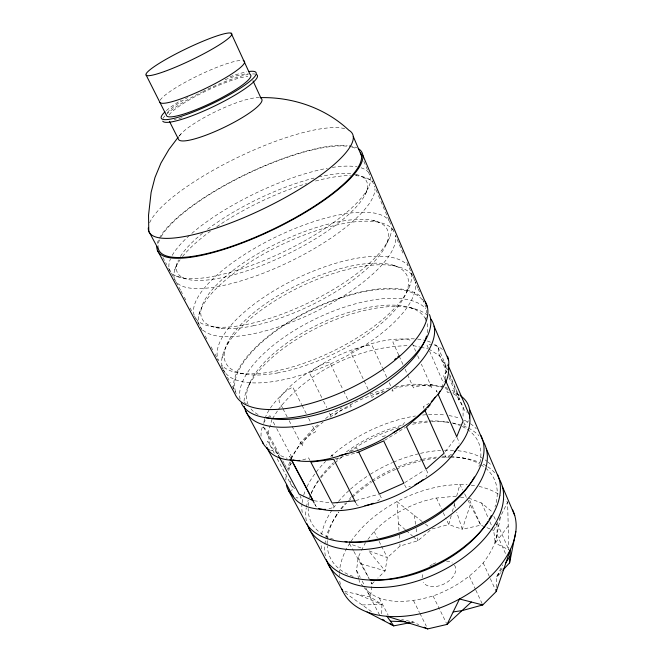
<?xml version="1.0" encoding="UTF-8"?>
<svg xmlns="http://www.w3.org/2000/svg" width="662" height="662" viewBox="0 0 662 662"><rect width="100%" height="100%" fill="white"/><g stroke="black" fill="none" stroke-linecap="round" stroke-linejoin="round"><path stroke-width="0.5" stroke-dasharray="3.31 2.48" d="M381.717 613.715L381.941 604.505L370.555 597L344.745 591.472M445.162 379.483L445.526 366.276L439.767 355.933L428.653 348.965L443.35 382.859M496.334 587.591L496.69 576.701L502.681 564.802M358.787 579.06L356.537 570.313L358.208 557.437L361.022 551.272M500.364 517.494L495.275 543.13L508.805 549.808L507.622 502.16A94.145 57.577 -25.7 0 0 505.015 499.371M288.731 470.616L291.255 460.256M291.479 459.312L291.942 457.434L300.581 442.688L313.68 428.206L319.225 423.738M451.252 515.615L448.762 524.561L431.649 529.021L417.912 540.746L400.03 546.034L387.32 557.636L385.127 570.884L377.828 578.108M452.353 511.635L454.819 502.764M456.681 496.07L459.875 484.584L462.713 490.087M496.624 523.716C499.272 538.231 491.643 551.727 483.194 562.907C469.648 578.116 452.129 589.023 433.08 595.982C411.11 602.362 380.956 606.706 364.042 587.566M470.277 504.783L462.275 529.286L448.762 524.561L446.643 519.984M174.818 269.724L177.226 263.104M198.939 314.673L201.364 308.327M227.347 344.554L229.499 339.209M222.06 357.77L224.509 351.679M248.945 385.267L251.138 380.187M441.537 387.56L444.359 381.279M365.25 194.396L368.304 187.66M361.427 550.387L365.474 542.625M386.567 243.782L389.653 237.41M508.217 525.942L495.275 543.13L493.703 530.428L507.622 502.16M406.956 290.999L410.068 284.974M335.535 516.939L337.438 513.588M272.479 418.715L277.866 410.266M278.404 409.422C308.666 370.687 359.243 346.416 408.313 345.68M500.364 573.284L496.69 576.701L503.36 566.457M445.319 451.658L456.126 437.508M367.94 539.431L374.096 531.454A75.063 45.852 -25.7 0 1 436.473 498.031L453.304 496.442L456.383 496.773M178.864 136.422L181.52 133.327M496.69 576.701L501.44 571.612M374.179 581.724L371.986 583.892L370.555 597L364.944 586.325M325.563 418.624L330.321 414.793L341.666 407.908M404.697 482.656L424.334 470.26M384.556 440.362L405.583 427.329M389.455 387.949L370.24 393.824L371.978 397.49A16.583 7.919 -25 0 1 382.802 391.863A73.159 36.683 -25.2 0 1 384.647 391.225M334.682 459.014L355.833 452.891M355.767 500.555L378.407 494.324M395.462 386.724L411.797 384.159L430.333 384.49L434.826 385.491M411.392 622.263L413.328 622.065L418.715 624.63M259.421 97.67L257.543 97.736A46.241 8.945 -25.7 0 0 213.23 112.797A46.241 8.945 -25.7 0 0 178.723 137.075M362.155 604.936L381.941 604.505L356.868 594.071M411.334 621.99L413.328 622.065L401.594 619.5M460.487 497.22L466.636 497.882M314.094 500.778L330.098 502.781M462.688 457.996L466.892 458.658M446.809 421.926L448.546 422.257M240.066 373.169L246.305 374.402M413.212 345.605L419.973 347.078M420.933 347.285L427.685 348.758M215.514 327.003L222.018 328.501M176.2 276.145L183.573 278.023M430.333 384.49L440.958 387.253M410.829 307.83L416.514 309.377M392.268 265.007L398.135 266.736M360.691 563.701L385.127 570.884L368.552 550.726L387.32 557.636L381.395 545.902M372.929 220.396L378.987 222.324M353.657 174.18L359.027 176.009M363.082 177.366L370.017 179.741M339.341 573.342A94.145 57.577 -25.7 0 1 349.503 543.709L362.834 548.624M468.688 498.097L481.622 503.012L491.171 511.023L492.073 512.81M490.012 528.93L480.778 525.181L462.275 529.286L456.747 512.256M490.931 529.302L493.703 530.428M280.68 455.663L287.159 458.402M448.207 390.15L445.791 388.511L447.471 392.384A17.493 8.73 -23.1 0 1 449.424 392.185M453.031 393.435L457.045 396.174L463.069 407.188L463.086 417.052M345.15 592.78L372.689 612.466M422.182 521.548L396.968 501.655L398.987 530.866M425.335 524.039L429.282 527.159M398.499 523.791L405.492 529.898M406.261 530.576L412.476 536.005M413.253 536.683L417.912 540.746L417.043 534.648M294.631 488.722L290.817 484.104L290.279 481.208M363.397 586.764L359.54 581.972L359.036 580.028M349.503 543.709L353.392 550.668M353.88 551.537L369.04 578.621M371.001 582.138L371.986 583.892L371.034 582.063M162.918 257.543L166.716 264.577M168.611 268.093L174.172 278.412M180.445 290.055L174.636 279.265A110.43 33.348 -25.7 0 0 280.862 265.834A110.43 33.348 -25.7 0 0 374.973 188.778M180.933 290.949L182.389 293.647M184.326 297.238L185.782 299.936M190.135 308.029L191.591 310.718M194.496 316.113L196.928 320.623M197.417 321.517L198.873 324.223M202.282 330.553L199.361 325.125A108.03 37.544 -25.7 0 1 278.512 246.19A108.03 37.544 -25.7 0 1 393.079 229.995M205.212 335.982L207.653 340.508M211.062 346.838L213.015 350.455M214.968 354.071L218.377 360.409A106.185 40.622 -25.7 0 1 292.985 280.258A106.185 40.622 -25.7 0 1 407.891 265.652M221.638 366.45L223.036 369.04A105.738 41.358 -25.7 0 1 301.475 286.199A105.738 41.358 -25.7 0 1 413.874 277.966M223.524 369.942L225.477 373.575M227.43 377.199L230.359 382.636M232.321 386.26L236.226 393.509M274.3 453.296L267.796 441.157A18.453 8.623 -28.2 0 0 266.339 445.236M277.212 458.733L292.861 487.911A18.006 9.251 -28.5 0 0 291.743 490.799M279.455 454.604L265.925 429.266A17.775 8.01 -27.9 0 1 263.286 426.088M282.79 460.851L284.213 463.524M284.693 464.418L286.596 467.984M263.567 427.098L277.974 454.058M299.919 495.656L301.16 497.981A18.006 9.251 -28.5 0 1 296.022 497.601M270.708 417.242L269.897 415.695A17.775 8.01 -27.9 0 0 268.325 417.027M274.796 424.971L271.941 419.559L268.019 433.188L269.93 445.145L277.908 454.488L275.74 450.433A18.453 8.623 -28.2 0 1 270.593 450.259M276.699 428.579L291.942 457.434M290.908 458.708L289.6 456.234A19.082 9.251 -27.8 0 0 291.652 459.138M314.665 503.947L315.633 505.776M356.537 570.313L360.269 577.429M362.139 580.988L364.481 585.431M367.261 591.563L380.642 617.017M358.208 557.437L369.131 578.414M379.367 598.266L388.18 615.18M309.94 460.396L308.633 457.881A19.082 9.251 -27.8 0 1 301.922 460.057M332.514 503.823L334.178 507.026A18.602 9.905 -28.1 0 1 328.302 508.921M282.525 407.941L279.107 401.371A17.212 7.547 -27.1 0 1 292.769 387.162L301.649 404.59M282.997 408.851L287.275 417.085M289.178 420.742L291.553 425.31M292.033 426.229L302.493 446.353A16.831 8.126 -27.3 0 1 315.534 431.856L311.363 423.663M464.6 493.761L467.438 499.272M467.91 500.191L480.778 525.181L469.524 499.967M302.112 405.5L306.274 413.676M308.591 418.219L310.9 422.761M332.432 456.739L331.571 455.034A19.471 9.682 -26.6 0 0 334.914 455.704M356.024 503.252L356.843 504.874A18.975 10.36 -26.8 0 0 360.194 505.702M374.096 531.454L377.29 537.776M379.111 541.384L380.94 545M413.535 600.699L419.476 612.524M419.931 613.434L426.336 626.169M493.86 516.385L495.648 519.96M321.757 397.572L309.948 373.848A16.922 7.323 -26.1 0 1 329.635 362.114L343.206 390.108M323.561 401.197L326.714 407.544M329.419 412.98L332.134 418.434M357.447 449.473L356.595 447.76A19.471 9.682 -26.6 0 1 350.413 451.807M379.798 494.87L381.411 498.155A18.975 10.36 -26.8 0 1 377.563 500.96M433.08 595.982L446.577 623.505M343.661 391.035L347.724 399.409M350.413 404.954L351.29 406.782A16.55 7.886 -26.2 0 0 334.062 415.868M404.631 484.849L405.814 487.323A19.008 10.402 -25 0 0 410.349 486.413M368.089 389.256L350.752 352.565A16.964 7.348 -25.1 0 1 372.209 345.705L382.471 367.998M469.383 576.271L475.407 589.221M475.837 590.148L482.722 604.944M436.473 498.031L441.554 509.012M443.25 512.669L446.221 519.074M426.419 470.003L427.95 473.313A19.008 10.402 -25 0 1 425.997 476.508M382.893 368.924L386.707 377.216M389.256 382.752L390.952 386.442M392.235 389.215L393.087 391.068A16.583 7.919 -25 0 0 391.672 390.803M483.194 562.907L489.905 577.694M490.327 578.613L495.788 590.628M398.789 355.204L392.839 341.956A17.32 7.63 -24.1 0 1 411.466 341.642M399.211 356.139L402.984 364.547M405.086 369.214L407.18 373.881M407.602 374.816L413.485 387.907A16.922 8.209 -23.9 0 1 432.005 388.296L421.363 364.125M423.986 408.346L423.208 406.609A19.19 9.367 -23.8 0 0 428.868 403.398M444.864 454.877L445.973 457.359A18.71 10.029 -23.6 0 0 452.096 453.735M497.121 534.565L505.842 554.392M412.161 343.222L415.662 351.166M417.697 355.792L419.733 360.418M481.622 503.012L488.283 518.139M489.954 521.921L492.867 528.541M497.361 523.617L508.805 549.808M437.185 392.161L436.432 390.439A19.19 9.367 -23.8 0 1 436.63 394.204M457.086 437.541L458.526 440.826A18.71 10.029 -23.6 0 1 459.031 443.383M428.306 348.154L426.899 344.927A17.915 8.126 -23.4 0 1 430.73 344.579M444.798 378.631L443.333 375.238A18.602 8.763 -23.3 0 0 447.09 371.034M463.789 422.613L464.84 425.054A18.147 9.4 -22.9 0 0 468.423 420.767M446.999 372.772L437.996 351.82A17.915 8.126 -23.4 0 0 432.452 344.645M449.01 377.456L458.733 400.105A17.493 8.73 -23.1 0 0 452.982 392.309M438.078 347.376L446.958 368.097M449.374 373.749L458.658 395.413M446.718 369.065L443.73 362.089A18.602 8.763 -23.3 0 1 447.264 363.959M449.515 375.577L464.782 411.185A18.147 9.4 -22.9 0 1 467.397 412.434M363.877 161.371L369.81 175.289M372.143 180.759L374.833 187.081M376.041 189.928L378.06 194.661M378.465 195.613L380.485 200.354M380.89 201.298L388.966 220.256M389.372 221.199L391.391 225.941M392.599 228.795L394.626 233.545M402.959 253.107L395.437 235.449A108.03 37.544 -25.7 0 1 310.106 314.285A108.03 37.544 -25.7 0 1 200.156 326.722M406.923 262.409L414.768 280.829M417.904 288.185L415.157 281.739A105.738 41.358 -25.7 0 1 332.291 363.115A105.738 41.358 -25.7 0 1 223.442 369.926M418.301 289.104L419.476 291.868M422.613 299.232L424.574 303.841M424.971 304.76L426.146 307.524M454.289 504.684L455.514 508.466M414.288 515.326L415.595 524.478M416.175 528.549L416.903 533.63M399.269 534.913L399.616 539.969M399.889 544.007L400.03 546.034M340.392 584.397A94.145 57.577 -25.7 0 1 339.523 579.366M339.325 576.279A94.145 57.577 -25.7 0 1 339.316 574.335M351.075 541.301A94.145 57.577 -25.7 0 1 467.19 484.799M471.278 485.172A94.145 57.577 -25.7 0 1 476.218 485.891M479.073 486.454A94.145 57.577 -25.7 0 1 500.505 495.59M325.373 555.923A95.593 55.831 -25.7 0 1 324.819 545.124M324.91 544.139A95.593 55.831 -25.7 0 1 338.903 512.165M341.385 508.995A95.593 55.831 -25.7 0 1 346.838 502.806M348.286 501.299A95.593 55.831 -25.7 0 1 351.729 497.932M352.441 497.27A95.593 55.831 -25.7 0 1 371.506 482.416M372.375 481.853A95.593 55.831 -25.7 0 1 395.76 469.358M396.679 468.961A95.593 55.831 -25.7 0 1 420.726 460.909M421.711 460.678A95.593 55.831 -25.7 0 1 435.72 458.104M441.744 457.483A95.593 55.831 -25.7 0 1 449.721 457.152M450.781 457.152A95.593 55.831 -25.7 0 1 479.718 462.49M483.21 464.128A95.593 55.831 -25.7 0 1 486.893 466.238M487.778 466.818A95.593 55.831 -25.7 0 1 494.729 472.742M454.504 565.207A17.849 11.362 -25.7 0 1 445.046 583.47A17.849 11.362 -25.7 0 1 423.159 582.179M422.116 577.827A17.849 11.362 -25.7 0 1 423.597 572.887M429.746 566.151A17.849 11.362 -25.7 0 1 432.029 564.661M432.824 564.214A17.849 11.362 -25.7 0 1 437.028 562.369M446.511 561.103A17.849 11.362 -25.7 0 1 452.336 563.056M485.602 468.1A90.909 52.761 -25.7 0 1 495.011 506.72M353.177 576.412A90.909 52.761 -25.7 0 1 327.235 545.993M327.152 543.957A90.909 52.761 -25.7 0 1 327.309 540.076M327.409 539.083A90.909 52.761 -25.7 0 1 338.505 511.991M340.822 508.805A90.909 52.761 -25.7 0 1 345.324 503.286M349.586 498.709A90.909 52.761 -25.7 0 1 350.926 497.361M351.621 496.682A90.909 52.761 -25.7 0 1 371.192 481.067M372.052 480.496A90.909 52.761 -25.7 0 1 394.494 468.406M398.185 466.851A90.909 52.761 -25.7 0 1 421.404 459.536M422.373 459.32A90.909 52.761 -25.7 0 1 436.49 457.086M442.423 456.664A90.909 52.761 -25.7 0 1 449.647 456.606M450.698 456.639A90.909 52.761 -25.7 0 1 479.933 464.161M480.794 464.674A90.909 52.761 -25.7 0 1 484.849 467.488M321.608 548.922A95.957 55.376 -25.7 0 1 320.946 543.014M321.641 534.259A95.957 55.376 -25.7 0 1 337.877 502.201M338.53 501.415A95.957 55.376 -25.7 0 1 349.735 489.83M350.463 489.168A95.957 55.376 -25.7 0 1 369.537 474.77M370.381 474.232A95.957 55.376 -25.7 0 1 392.508 462.556M393.435 462.159A95.957 55.376 -25.7 0 1 419.518 453.578M420.494 453.346A95.957 55.376 -25.7 0 1 440.594 450.392M444.483 450.21A95.957 55.376 -25.7 0 1 453.917 450.367M457.972 450.723A95.957 55.376 -25.7 0 1 487.182 461.397M487.985 462.035A95.957 55.376 -25.7 0 1 491.609 465.444M306.332 520.845A97.463 53.456 -25.7 0 1 306.233 508.011M306.398 507.042A97.463 53.456 -25.7 0 1 308.194 500.207M308.897 498.254A97.463 53.456 -25.7 0 1 309.593 496.508M311.19 492.975A97.463 53.456 -25.7 0 1 318.621 480.794M321.012 477.658A97.463 53.456 -25.7 0 1 334.277 463.582M335.013 462.92A97.463 53.456 -25.7 0 1 343.578 455.82M349.288 451.633A97.463 53.456 -25.7 0 1 399.136 427.602M412.592 424.251A97.463 53.456 -25.7 0 1 430.797 421.86M431.765 421.81A97.463 53.456 -25.7 0 1 448.29 422.348M452.204 422.927A97.463 53.456 -25.7 0 1 467.48 427.627M468.423 428.091A97.463 53.456 -25.7 0 1 478.899 435.679M462.283 426.56A92.697 50.486 -25.7 0 1 478.932 466.371M333.549 539.307A92.697 50.486 -25.7 0 1 308.202 508.449M308.351 505.636A92.697 50.486 -25.7 0 1 309.113 500.795M311.19 493.877A92.697 50.486 -25.7 0 1 319.349 478.792M320.474 477.219A92.697 50.486 -25.7 0 1 333.35 462.763M336.238 460.107A92.697 50.486 -25.7 0 1 339.275 457.483M346.483 451.815A92.697 50.486 -25.7 0 1 403.439 424.888M413.287 422.778A92.697 50.486 -25.7 0 1 427.404 421.09M429.448 420.991A92.697 50.486 -25.7 0 1 448.919 422.298M453.015 423.217A92.697 50.486 -25.7 0 1 459.676 425.409M302.236 512.57A97.844 52.96 -25.7 0 1 302.004 503.658M302.112 502.715A97.844 52.96 -25.7 0 1 303.477 495.987M303.767 495.011A97.844 52.96 -25.7 0 1 305.116 491.113M307.011 486.744A97.844 52.96 -25.7 0 1 325.638 461.381M330.71 456.557A97.844 52.96 -25.7 0 1 415.488 415.984M422.613 415.049A97.844 52.96 -25.7 0 1 427.561 414.635M428.529 414.577A97.844 52.96 -25.7 0 1 445.071 415.024M448.985 415.579A97.844 52.96 -25.7 0 1 459.867 418.367M464.261 420.163A97.844 52.96 -25.7 0 1 469.648 423.15M470.483 423.713A97.844 52.96 -25.7 0 1 476.301 428.777M393.907 388.47A73.159 36.683 -25.2 0 1 425.004 385.309A73.788 37.295 -24.9 0 1 444.128 387.096M445.087 387.369A73.788 37.295 -24.9 0 1 447.826 388.28M452.088 390.224A73.788 37.295 -24.9 0 1 457.053 393.725A74.616 38.131 -24.8 0 1 459.511 395.106M285.835 480.024A74.434 37.941 -26.6 0 1 286.489 474.182M289.683 462.026A73.631 37.138 -26.4 0 0 287.871 469.416A17.361 8.606 -28.2 0 1 292.389 462.481M291.081 458.65A73.631 37.138 -26.4 0 1 305.703 438.823A73.068 36.592 -26.1 0 1 323.147 422.066M329.966 417.192A73.068 36.592 -26.1 0 1 340.036 411.069A72.903 36.427 -25.7 0 1 382.802 391.863M442.456 349.478A76.444 35.516 -24.9 0 0 436.515 345.837A75.576 34.722 -25 0 0 433.395 343.652M414.404 338.878A75.576 34.722 -25 0 0 404.515 339.068A74.914 34.134 -25.3 0 0 361.841 346.838A74.641 33.894 -25.7 0 0 318.174 366.582A74.823 34.052 -26 0 0 282.624 394.113A75.41 34.573 -26.3 0 0 265.619 416.688M417.623 339.11A75.576 34.722 -25 0 1 423.713 340.045M427.395 341.029A75.576 34.722 -25 0 1 430.697 342.279M264.916 418.5A75.41 34.573 -26.3 0 0 263.509 423.763A17.775 8.01 -27.9 0 1 266.935 418.392M261.068 436.184A76.254 35.343 -26.5 0 1 262.475 426.527M244.046 401.255A103.537 44.826 -25.7 0 1 322.104 325.414A103.537 44.826 -25.7 0 1 427.445 315.311M427.247 323.644A98.481 42.219 -25.7 0 1 426.758 335.146M258.089 414.511A98.481 42.219 -25.7 0 1 250.029 407.767M248.167 404.565A98.481 42.219 -25.7 0 1 318.48 324.405A98.481 42.219 -25.7 0 1 425.492 318.885M240.083 399.169A103.967 44.155 -25.7 0 1 315.178 319.059A103.967 44.155 -25.7 0 1 425.889 308.798M411.441 273.538A106.185 40.622 -25.7 0 1 332.44 351.406A106.185 40.622 -25.7 0 1 221.662 365.316M426.56 310.246A104.455 43.394 -25.7 0 1 426.609 313.151M426.105 317.255A104.455 43.394 -25.7 0 1 425.302 320.474M246.421 403.762A104.455 43.394 -25.7 0 1 244.071 402.405M235.564 391.738A104.455 43.394 -25.7 0 1 312.406 309.485A104.455 43.394 -25.7 0 1 423.771 301.748M391.59 227.629A108.502 36.741 -25.7 0 1 303.378 305.24A108.502 36.741 -25.7 0 1 195.364 317.834M194.173 315.211A108.502 36.741 -25.7 0 1 275.682 237.087A108.502 36.741 -25.7 0 1 389.082 220.612M174.346 278.445A110.43 33.348 -25.7 0 1 180.114 259.744M182.497 256.583A110.43 33.348 -25.7 0 1 210.375 231.245M216.78 226.727A110.43 33.348 -25.7 0 1 306.672 183.54M315.534 181.007A110.43 33.348 -25.7 0 1 350.537 175.504M355.461 175.645A110.43 33.348 -25.7 0 1 372.35 181.785M356.098 174.478A105.043 31.222 -25.7 0 1 285.454 255.11A105.043 31.222 -25.7 0 1 178.517 259.901M180.387 256.492A105.043 31.222 -25.7 0 1 202.572 233.206M207.57 229.292A105.043 31.222 -25.7 0 1 314.02 178.07M318.679 176.944A105.043 31.222 -25.7 0 1 351.894 173.758M370.604 177.151A110.918 32.463 -25.7 0 1 263.186 260.853A110.918 32.463 -25.7 0 1 170.498 258.85M172.219 255.383A110.918 32.463 -25.7 0 1 188.935 235.937M191.823 233.396A110.918 32.463 -25.7 0 1 327.334 168.272M332.324 167.42A110.918 32.463 -25.7 0 1 357.132 166.841M361.113 167.809A110.918 32.463 -25.7 0 1 368.18 171.996M158.375 248.78A111.977 30.518 -25.7 0 1 160.742 237.451M161.214 236.607A111.977 30.518 -25.7 0 1 248.821 173.146A111.977 30.518 -25.7 0 1 350.728 146.799M351.77 147.047A111.977 30.518 -25.7 0 1 356.967 149.149M149.629 222.788A112.929 28.731 -25.7 0 1 238.006 157.275A112.929 28.731 -25.7 0 1 344.77 128.66M182.083 117.704A46.671 8.068 -25.7 0 1 178.07 118.705M176.299 119.069A46.671 8.068 -25.7 0 1 174.172 119.4M169.042 114.865A46.671 8.068 -25.7 0 1 205.518 91.273A46.671 8.068 -25.7 0 1 247.803 76.585M162.993 118.465A52.563 9.086 -25.7 0 1 164.896 115.9M166.344 114.427A52.563 9.086 -25.7 0 1 201.778 92.076M202.671 91.629A52.563 9.086 -25.7 0 1 247.927 74.516M252.52 73.954A52.563 9.086 -25.7 0 1 254.895 74.045M166.319 110.645A52.629 8.962 -25.7 0 1 181.322 100.078M229.88 76.767A52.629 8.962 -25.7 0 1 246.711 71.868M167.238 112.904A46.721 7.952 -25.7 0 1 187.685 97.496M225.097 79.663A46.721 7.952 -25.7 0 1 248.655 73.995M160.171 100.227A47.002 7.381 -25.7 0 1 198.55 75.41A47.002 7.381 -25.7 0 1 242.449 60.482M316.362 506.827A18.602 9.905 -28.1 0 1 315.178 504.593M404.457 422.447A19.504 9.723 -25.1 0 1 402.372 425.558M385.45 435.77A19.504 9.723 -25.1 0 1 381.618 436.572M233.603 388.486A105.788 43.957 -25.7 0 1 310.726 309.783A105.788 43.957 -25.7 0 1 421.52 297.13M157.283 243.442A113.401 30.915 -25.7 0 1 236.202 179.03A113.401 30.915 -25.7 0 1 347.211 145.475M349.428 145.723A113.401 30.915 -25.7 0 1 356.785 147.767M277.138 373.012A100.574 38.892 -25.7 0 0 408.181 279.19A100.574 38.892 -25.7 0 0 263.666 305.108A100.574 38.892 -25.7 0 0 277.138 373.012M253.174 325.795A102.759 35.235 -25.7 0 0 388.28 232.784A102.759 35.235 -25.7 0 0 242.458 263.534A102.759 35.235 -25.7 0 0 253.174 325.795"/><path stroke-width="0.99" d="M453.172 611.92L462.291 610.563L482.722 604.944L496.202 591.555L496.268 589.569M515.839 531.478L509.574 562.89L502.797 570.164M496.202 591.555L510.501 549.237L509.574 562.89L509.459 560.88M439.924 391.151L438.318 394.742L456.722 436.721L463.086 420.991L445.162 379.483M410.39 622.636L393.749 625.863L386.931 616.297L427.71 628.9L447.024 624.423L459.527 598.986L482.722 604.944M505.586 563.039L510.03 556.204M425.145 410.945L444.119 453.23L426.038 469.176L406.46 426.791L426.402 409.397M427.66 407.858L430.168 404.772M178.202 137.2L168.884 149.538L160.94 163.075L154.999 177.441L151.118 192.352L148.536 215.216L148.793 231.336L158.648 249.624A111.977 30.518 -25.7 0 0 272.372 229.54A111.977 30.518 -25.7 0 0 360.6 152.897M471.344 602.023L447.024 624.423M358.713 452.055L383.679 440.909L403.845 483.194L379.392 494.051L358.713 452.055L356.793 452.618M354.782 500.82L332.092 503.029L310.817 462.076L333.722 459.287L355.61 502.441M260.365 97.637C292.488 96.867 325.398 108.014 348.915 130.29A112.929 28.731 -25.7 0 1 264.982 208.05A112.929 28.731 -25.7 0 1 148.313 227.877M390.415 621.179L405.359 621.759M289.931 459.577L291.776 460.355L313.101 500.654L299.092 494.109L278.388 455.39M424.11 627.195L427.71 628.9M367.096 612.027L393.749 625.863L389.405 623.356M382.462 619.334L384.2 620.344M245.726 411.127L263.211 443.565M288.4 490.277L304.528 520.2A97.844 52.96 -25.7 0 0 415.91 525.984A97.844 52.96 -25.7 0 0 480.835 435.323M308.484 527.531L323.991 556.303A95.957 55.376 -25.7 0 0 433.618 565.547A95.957 55.376 -25.7 0 0 497.51 474.315M327.798 563.354L342.726 591.042M157.382 250.269L235.051 394.122A105.788 43.957 -25.7 0 0 350.67 388.114A105.788 43.957 -25.7 0 0 425.244 301.649M291.462 460.09L314.185 503.037M146.161 75.129L166.7 115.891A46.721 7.952 -25.7 0 0 215.258 101.021A46.721 7.952 -25.7 0 0 250.087 74.442L231.154 33.199M169.439 121.311L178.682 139.665A46.241 8.945 -25.7 0 0 227.182 125.879A46.241 8.945 -25.7 0 0 261.126 98.497L253.025 80.855M469.052 414.296L447.934 364.878A18.602 8.763 -23.3 0 1 447.826 369.661M362.834 155.247L427.395 307.044M353.285 136.504L361.51 155.802M434.057 326.085L448.604 360.252M469.557 409.43L482.979 440.917M486.264 448.637L499.156 478.899M502.317 486.322L514.722 515.441M512.562 509.757A94.145 57.577 -25.7 0 1 450.93 603.322A94.145 57.577 -25.7 0 1 341.931 589.205M499.33 479.065A95.593 55.831 -25.7 0 1 436.556 573.499A95.593 55.831 -25.7 0 1 326.374 559.738M491.32 515.615A90.909 52.761 -25.7 0 1 488.995 519.852M487.952 521.565A90.909 52.761 -25.7 0 1 369.909 579.78M483.632 442.092A97.463 53.456 -25.7 0 1 417.283 535.086A97.463 53.456 -25.7 0 1 307.069 523.799M474.381 476.979A92.697 50.486 -25.7 0 1 349.255 542.112M347.128 541.938A92.697 50.486 -25.7 0 1 345.034 541.706M460.28 395.611A74.616 38.131 -24.8 0 1 469.639 416.646A75.427 38.975 -24.9 0 1 456.614 449.324A75.998 39.588 -25.3 0 1 419.261 482.424A76.18 39.778 -25.8 0 1 368.668 504.866A75.907 39.48 -26.2 0 1 321.682 509.293A75.269 38.801 -26.5 0 1 292.67 495.548A74.434 37.941 -26.6 0 1 286.365 484.956M293.556 496.401A18.006 9.251 -28.5 0 1 292.05 494.547L266.712 447.495A18.453 8.623 -28.2 0 0 269.26 449.821M469.49 415.413A18.147 9.4 -22.9 0 1 469.515 417.962M458.385 446.279A18.71 10.029 -23.6 0 1 454.347 451.84M423.035 479.619A19.008 10.402 -25 0 1 414.933 484.749M373.211 503.252A18.975 10.36 -26.8 0 1 364.944 505.619M325.497 509.343A18.602 9.905 -28.1 0 1 318.571 508.433M447.487 356.197A76.444 35.516 -24.9 0 1 448.455 367.087A77.297 36.319 -25 0 1 434.214 398.59A77.901 36.907 -25.3 0 1 395.371 431.425A78.083 37.089 -25.7 0 1 343.495 454.612A77.802 36.815 -26.1 0 1 295.964 460.487A77.131 36.162 -26.4 0 1 267.307 448.431A76.254 35.343 -26.5 0 1 262.384 441.868M399.277 428.62A19.504 9.723 -25.1 0 1 393.195 432.675M299.803 460.396A19.082 9.251 -27.8 0 1 292.861 459.776M347.368 453.238A19.471 9.682 -26.6 0 1 339.714 455.456M435.298 397.101A19.19 9.367 -23.8 0 1 431.293 401.544M430.797 318.927A103.537 44.826 -25.7 0 1 356.619 408.272A103.537 44.826 -25.7 0 1 244.328 406.41M426.469 336.188A98.481 42.219 -25.7 0 1 359.913 398.102A98.481 42.219 -25.7 0 1 266.356 417.606M429.473 314.566A103.967 44.155 -25.7 0 1 352.201 399.236A103.967 44.155 -25.7 0 1 241.266 402.852M399.211 355.66A104.455 43.394 -25.7 0 1 397.73 356.959M396.215 358.25A104.455 43.394 -25.7 0 1 394.66 359.54M256.533 74.541A52.563 9.086 -25.7 0 1 217.467 104.613A52.563 9.086 -25.7 0 1 162.761 121.179M248.713 71.537A52.629 8.962 -25.7 0 1 212.593 103.537A52.629 8.962 -25.7 0 1 165.028 111.812M243.848 60.854A47.002 7.381 -25.7 0 1 208.513 86.97A47.002 7.381 -25.7 0 1 159.939 102.461M358.192 148.528A113.401 30.915 -25.7 0 1 274.978 228.804A113.401 30.915 -25.7 0 1 156.811 246.587M164.424 71.504A47.556 6.19 -25.7 0 0 231.692 34.738A47.556 6.19 -25.7 0 0 170.589 56.758A47.556 6.19 -25.7 0 0 164.424 71.504"/></g></svg>
